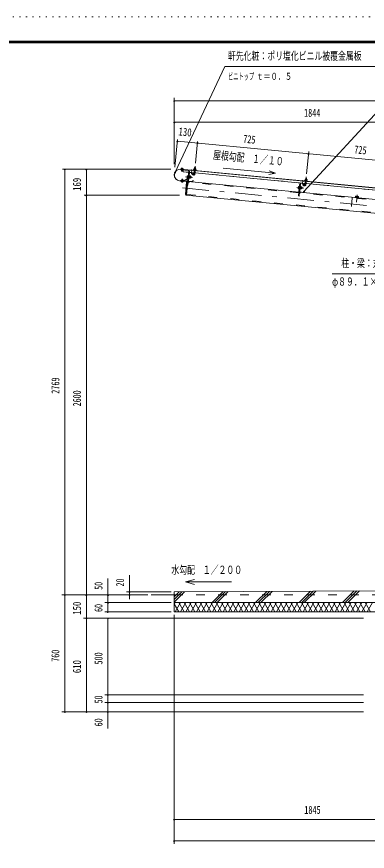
# Model space of a CAD drawing. Units: millimetres, scale not verified. Extents: x -31546 to 31551, y -14700 to 14700.
# Drawn here: x 10761 to 18733, y -4305 to 14700 of the extents above; entities that cross this region are included whole.
import ezdxf
from ezdxf.enums import TextEntityAlignment as Align

# ---------------------------------------------------------------- set-up
doc = ezdxf.new("R2010")
doc.units = ezdxf.units.MM
doc.header["$LTSCALE"] = 50
for name, pattern in [('USER2', [10, 4, -6]), ('USER3', [24, 12, -5, 2, -5]), ('USER4', [3, 0.5, -2.5])]:
    doc.linetypes.add(name, pattern=pattern)
for name, color, linetype, lineweight in [('0-6_2-02BOLD', 7, 'Continuous', 18), ('0-7_2-12HIDDEN', 3, 'USER2', 18), ('0-8_2-22CENTER', 3, 'USER3', 18), ('0-9_2-42THIN', 4, 'Continuous', 18), ('0-A_2-52DIM', 3, 'Continuous', 18), ('0-B_2-62HATCH', 2, 'Continuous', 18), ('0-C_F-F1PAPER', 5, 'Continuous', 18), ('0-D_F-E_J_ADD', 5, 'USER4', 18)]:
    doc.layers.add(name, color=color, linetype=linetype, lineweight=lineweight)
doc.styles.add('ＭＳ ゴシック', font='')
doc.styles.get('ＭＳ ゴシック').set_extended_font_data('MS Gothic')

msp = doc.modelspace()

# ---------------------------------------------------------------- linework, layer by layer
at = {"layer": '0-6_2-02BOLD'}
for p, q in [((19984.2, 10698.56), (14491.15, 11227.48)), ((14511, 11225.57), (14510.52, 11220.5)), ((14512.1, 11232.83), (14513.27, 11245.02)), ((14531.43, 11218.49), (14531.91, 11223.55)), ((14532.22, 11230.92), (14533.39, 11243.09)), ((14548.84, 11216.81), (14549.34, 11221.87)), ((14549.16, 11220.14), (19984.03, 10696.82)), ((14801.2, 11217.31), (14802.91, 11235.15)), ((14806.9, 11267.53), (14827.8, 11265.51)), ((14825.54, 11232.98), (14823.82, 11215.13)), ((14527.97, 11182.1), (14530.37, 11207.34)), ((14622.5, 10637.81), (14675.31, 11186.36)), ((14655.47, 11038.64), (14638.74, 11040.25)), ((14641.25, 11066.4), (14657.98, 11064.79)), ((14675.3, 11186.35), (14659.83, 11025.66)), ((14669.16, 11122.43), (14680.3, 11121.36)), ((14688.16, 11144.52), (14670.18, 10957.77)), ((14795.15, 11145.47), (14683.66, 11156.2)), ((14683.93, 11042.07), (14691.57, 11048.36)), ((14692.24, 11055.33), (14684.6, 11049.04)), ((14710.53, 11033.34), (14690.31, 11035.29)), ((14692.83, 11061.43), (14713.04, 11059.49)), ((14776.49, 11141.63), (14694.27, 11149.55)), ((14719.84, 11031.58), (14722.51, 11059.44)), ((14743.72, 11111.27), (14765.94, 11095.42)), ((14781.53, 11135.52), (14779.25, 11111.83)), ((14792.6, 11119.12), (14800.01, 11195.98)), ((14817.29, 11156.39), (14796.39, 11158.41)), ((14820.91, 11193.97), (14813.51, 11117.1)), ((17320.96, 10902.25), (14816.05, 11143.45)), ((17332.72, 11024.31), (17353.62, 11022.31)), ((14623.09, 10947.2), (14465.62, 10962.35)), ((14465.79, 10964.1), (14623.27, 10948.93)), ((14513.21, 10952.13), (14512.05, 10939.96)), ((14532.17, 10938.04), (14533.33, 10950.22)), ((14656.54, 11020.71), (14558.43, 10968.13)), ((14563.72, 10958.25), (14658.23, 11008.91)), ((14627.08, 10952.08), (14628.59, 10967.76)), ((14663.53, 10947.16), (17178.21, 10705.03)), ((14675.22, 10951.66), (14757.44, 10943.75)), ((17194.98, 10879.21), (17206.12, 10878.15)), ((17213.98, 10901.3), (17196, 10714.56)), ((17207.69, 10835.97), (17213.27, 10835.43)), ((17302.31, 10898.41), (17220.09, 10906.34)), ((17269.53, 10868.06), (17291.76, 10852.21)), ((17305.06, 10868.62), (17307.35, 10892.31)), ((17318.42, 10875.9), (17325.82, 10952.77)), ((17343.11, 10913.18), (17322.21, 10915.19)), ((17327.01, 10974.1), (17328.73, 10991.95)), ((17346.73, 10950.75), (17339.33, 10873.89)), ((19846.78, 10659.04), (17341.87, 10900.24)), ((17351.36, 10989.77), (17349.63, 10971.92)), ((17181.28, 10795.43), (17164.55, 10797.04)), ((17167.07, 10823.19), (17183.8, 10821.58)), ((17189.35, 10703.95), (19704.02, 10461.82)), ((17201.04, 10708.45), (17283.25, 10700.54)), ((17207.79, 10778.65), (17214.76, 10777.98)), ((17217.39, 10805.15), (17209.74, 10798.85)), ((17218.05, 10812.12), (17210.41, 10805.82)), ((17216.12, 10792.07), (17236.34, 10790.13)), ((17238.86, 10816.28), (17218.64, 10818.22)), ((17245.65, 10788.37), (17248.33, 10816.23)), ((18459.86, 10588.65), (18459.19, 10581.68)), ((18464.29, 10609.66), (18462.24, 10588.42)), ((18481.39, 10608.01), (18479.34, 10586.77)), ((18513.54, 10583.48), (18515.58, 10604.72)), ((14341.01, 1532.9), (13816.01, 1532.9))]:
    msp.add_line(p, q, dxfattribs=at)
for points in [[(14491.32, 11229.22), (14654.02, 11213.55), (14653.85, 11211.81)], [(14670.09, 11205.14), (14493.11, 11222.18), (14492.03, 11211.03), (14669.01, 11193.99)], [(14540.57, 11244.18), (14506.42, 11247.44), (14503.21, 11245.98), (14502.05, 11233.79)], [(14540.57, 11244.18), (14543.44, 11242.14), (14542.29, 11229.96)], [(14835.13, 11214.05), (14836.85, 11231.89), (14833.99, 11233.93), (14794.8, 11237.71), (14791.59, 11236.25), (14789.87, 11218.41)], [(14803.94, 11236.83), (14806.9, 11267.53), (14808.81, 11269.1), (14826.22, 11267.43), (14827.8, 11265.51), (14824.85, 11234.81)], [(14509.46, 11209.35), (14507.06, 11184.09), (14510.22, 11180.28), (14524.16, 11178.95), (14527.97, 11182.1), (14507.06, 11184.09)], [(14672.36, 11155.7), (14544.15, 11168.04), (14547.77, 11205.66)], [(14659.24, 11077.87), (14642.51, 11079.48), (14639.68, 11075.51), (14635.45, 11031.62), (14637.47, 11027.18), (14654.21, 11025.57)], [(14686.45, 11185.29), (14655.15, 10860.06), (14644, 10861.14)], [(14659.44, 11021.57), (14653.87, 11022.11), (14659.58, 11081.33), (14665.15, 11080.8)], [(14676.17, 11019.96), (14681.74, 11019.42), (14687.45, 11078.64), (14681.87, 11079.18)], [(14687.21, 11076.21), (14694.18, 11075.53), (14688.95, 11021.19), (14681.98, 11021.86)], [(14689.05, 11022.21), (14709.27, 11020.26), (14712.1, 11024.23), (14716.33, 11068.13), (14714.31, 11072.56), (14694.08, 11074.51)], [(14715.55, 11060.12), (14722.51, 11059.44), (14727.25, 11053.72), (14725.56, 11036.29), (14719.84, 11031.58), (14712.87, 11032.25)], [(14778.13, 11112.52), (14755.91, 11128.37), (14743.72, 11111.27)], [(14779.25, 11111.83), (14784.82, 11111.29), (14787.11, 11134.98)], [(17329.76, 10993.61), (17332.72, 11024.31), (17334.63, 11025.89), (17352.04, 11024.22), (17353.62, 11022.31), (17350.66, 10991.6)], [(14554.45, 10967.33), (14490.26, 10973.51), (14489.18, 10962.35), (14553.38, 10956.18)], [(14543.39, 10949.26), (14542.22, 10937.08), (14539, 10935.61), (14504.87, 10938.87), (14501.99, 10940.92), (14503.15, 10953.1)], [(14535.54, 10969.15), (14538.37, 10998.96), (14517.47, 11000.95), (14514.62, 10971.16)], [(14517.47, 11000.95), (14521.28, 11004.1), (14535.22, 11002.77), (14538.37, 10998.96)], [(14634.97, 10949.91), (14623.51, 10940.47), (14595.63, 10650.95), (14605.08, 10639.49)], [(19929.14, 10126.85), (14605.08, 10639.49), (14634.97, 10949.91), (14652.38, 10948.23)], [(14628.59, 10967.76), (14630.33, 10967.6), (14628.83, 10951.92)], [(14763.55, 10948.78), (14765.83, 10972.47), (14771.41, 10971.94), (14769.13, 10948.25)], [(17185.06, 10834.65), (17168.32, 10836.27), (17165.5, 10832.3), (17161.27, 10788.4), (17163.29, 10783.97), (17180.02, 10782.35)], [(17208.4, 10901.83), (17180.96, 10616.86), (17169.81, 10617.93), (17194.97, 10879.22)], [(17185.26, 10778.35), (17179.69, 10778.89), (17185.39, 10838.12), (17190.97, 10837.58)], [(17213.27, 10835.43), (17207.56, 10776.21), (17201.98, 10776.74)], [(17214.76, 10777.98), (17220, 10832.32), (17213.03, 10832.99)], [(17269.53, 10868.06), (17281.73, 10885.15), (17303.95, 10869.31)], [(17312.92, 10891.77), (17310.64, 10868.08), (17305.06, 10868.62)], [(17360.95, 10970.84), (17362.67, 10988.68), (17359.8, 10990.72), (17320.61, 10994.5), (17317.41, 10993.04), (17315.7, 10975.19)], [(17242.14, 10824.91), (17237.91, 10781.02), (17235.08, 10777.05), (17214.87, 10779)], [(17219.9, 10831.3), (17240.13, 10829.35), (17242.14, 10824.91)], [(17238.69, 10789.04), (17245.65, 10788.37), (17251.38, 10793.08)], [(17251.38, 10793.08), (17253.06, 10810.51), (17248.33, 10816.23), (17241.37, 10816.9)], [(17289.37, 10705.57), (17291.64, 10729.26), (17297.22, 10728.72), (17294.94, 10705.03)], [(18459.86, 10588.65), (18533.02, 10581.6), (18532.35, 10574.63)], [(18530.64, 10581.84), (18532.68, 10603.07), (18527.53, 10606.74), (18470.04, 10612.28), (18464.29, 10609.66)], [(20642.59, 1634.25), (14341.01, 1602.9), (14341.01, 1147.9), (19976.01, 1147.9)], [(19976.01, 1007.9), (19976.01, 1357.9), (14341.01, 1357.9)]]:
    msp.add_lwpolyline(points, dxfattribs=at)
for points in [[(14543.95, 11229.8), (14543.41, 11224.23), (14499.85, 11228.38), (14500.39, 11233.95)], [(14784.64, 11218.91), (14784.1, 11213.34), (14839.84, 11207.96), (14840.38, 11213.53)], [(14545.57, 10954.68), (14545.05, 10949.1), (14501.49, 10953.26), (14502.02, 10958.83)], [(17310.45, 10975.7), (17366.2, 10970.32), (17365.66, 10964.75), (17309.91, 10970.12)]]:
    msp.add_lwpolyline(points, close=True, dxfattribs=at)
for centre, radius, start, end in [((14478.47, 11095.78), 134.05, 84.49997, 264.49997), ((14478.47, 11095.78), 132.3, 84.49997, 264.49997), ((14507.64, 11239.18), 8.11, 46.00594, 84.55217), ((14520.67, 11216.16), 29.79, 64.72084, 104.38129), ((14537.8, 11236.3), 8.11, 84.55217, 123.0836), ((14786.91, 11206.03), 7, 84.4998, 264.4998), ((14796.45, 11227.44), 10.06, 50.11574, 110.11574), ((14810.78, 11198.38), 37.62, 66.91203, 102.08795), ((14830.4, 11224.17), 10.06, 58.88425, 118.88425), ((14645.7, 11032.98), 10.07, 133.77223, 174.49905), ((14674, 11050.06), 36.61, 153.47365, 195.52446), ((14649.47, 11072.21), 10.07, 174.49905, 215.22588), ((14668.34, 11187.02), 7, 354.49998, 84.49997), ((14668.34, 11187.02), 18.2, 354.49998, 84.49997), ((14693.73, 11143.98), 11.2, 84.4973, 174.4973), ((14693.73, 11143.98), 5.6, 84.4973, 174.4973), ((14702.3, 11027.53), 10.07, 354.49905, 35.22588), ((14677.77, 11049.69), 36.61, 333.47365, 15.52446), ((14706.08, 11066.76), 10.07, 313.77223, 354.49905), ((14783.46, 11119.99), 30.18, 234.5, 354.5), ((14775.96, 11136.05), 5.6, 354.5092, 84.50122), ((14775.96, 11136.05), 11.2, 354.50143, 84.50122), ((14783.46, 11119.99), 9.19, 234.5, 354.5), ((14835.69, 11201.33), 7, 264.50061, 84.50061), ((14507.63, 10946.75), 8.11, 264.55217, 303.0836), ((14524.77, 10966.89), 29.79, 244.72084, 284.38129), ((14537.79, 10943.87), 8.11, 226.00594, 264.55217), ((14555.12, 10974.3), 18.2, 264.49997, 298.1879), ((14555.12, 10974.3), 7, 264.49997, 298.18448), ((14623.6, 10952.42), 5.25, 264.49997, 354.49997), ((14623.6, 10952.42), 3.5, 264.49997, 354.49997), ((14653.56, 11026.27), 6.3, 298.20261, 313.75566), ((14675.75, 10957.23), 11.2, 174.4973, 264.48845), ((14675.75, 10957.23), 5.6, 174.4973, 264.48845), ((14757.97, 10949.32), 11.2, 264.49953, 354.50208), ((14757.97, 10949.32), 5.6, 264.49953, 354.5092), ((17219.55, 10900.77), 11.2, 84.4973, 174.4973), ((17219.55, 10900.77), 5.6, 84.4973, 174.4973), ((17309.28, 10876.78), 30.18, 234.5, 354.5), ((17301.77, 10892.84), 5.6, 354.5092, 84.50122), ((17301.77, 10892.84), 11.2, 354.50143, 84.50122), ((17309.28, 10876.78), 9.19, 234.5, 354.5), ((17312.73, 10962.82), 7, 84.4998, 264.4998), ((17322.27, 10984.23), 10.06, 50.11574, 110.11574), ((17336.61, 10955.17), 37.62, 66.91203, 102.08795), ((17356.21, 10980.96), 10.06, 58.88425, 118.88425), ((17361.5, 10958.12), 7, 264.50061, 84.50061), ((17171.51, 10789.77), 10.07, 133.77223, 174.49905), ((17199.82, 10806.84), 36.61, 153.47365, 195.52446), ((17175.29, 10829), 10.07, 174.49905, 215.22588), ((17201.57, 10714.02), 11.2, 174.4973, 264.48845), ((17201.57, 10714.02), 5.6, 174.4973, 264.48845), ((17203.58, 10806.48), 36.61, 333.47365, 15.52446), ((17228.13, 10784.32), 10.07, 354.49905, 35.22588), ((17231.9, 10823.55), 10.07, 313.77223, 354.49905), ((17283.79, 10706.11), 11.2, 264.49953, 354.50208), ((17283.79, 10706.11), 5.6, 264.49953, 354.5092), ((18471.87, 10598.8), 13.24, 44.06885, 84.5), ((18494.17, 10561.5), 48.23, 63.6357, 105.3643), ((18523.16, 10593.86), 13.24, 84.5, 124.92831)]:
    msp.add_arc(centre, radius, start, end, dxfattribs=at)
at = {"layer": '0-7_2-12HIDDEN'}
for p, q in [((14672.52, 11157.44), (14544.32, 11169.78)), ((14795.31, 11147.2), (14683.82, 11157.93)), ((17321.12, 10903.99), (14816.22, 11145.19)), ((17176.79, 10690.39), (14662.12, 10932.53)), ((19846.94, 10660.79), (17342.03, 10901.98)), ((14623.91, 10652.44), (19930.55, 10141.48)), ((19702.6, 10447.18), (17187.94, 10689.32)), ((18389.88, 10573.58), (18362.8, 10292.43)), ((14341.02, 1532.9), (28411.02, 1532.9))]:
    msp.add_line(p, q, dxfattribs=at)
at = {"layer": '0-8_2-22CENTER'}
for p, q in [((14516.77, 11175.79), (14524.92, 11260.43)), ((14733.7, 11128.17), (14742.62, 11220.84)), ((14820.43, 11298.43), (14803.06, 11118.11)), ((14602.73, 11056.92), (14761.24, 11041.64)), ((14772.04, 11103.97), (14738.55, 11127.84)), ((17328.87, 10874.89), (17346.24, 11055.22)), ((14528.67, 11007.27), (14520.52, 10922.63)), ((17259.52, 10884.96), (17268.44, 10977.63)), ((17264.37, 10884.63), (17297.85, 10860.76)), ((14532.92, 10803.08), (19944.09, 10282.06)), ((17287.06, 10798.43), (17128.54, 10813.71)), ((18502.14, 10644.36), (18485.7, 10473.64))]:
    msp.add_line(p, q, dxfattribs=at)
for centre in [(14783.46, 11119.99), (17309.28, 10876.78)]:
    msp.add_arc(centre, 19.69, 234.5, 354.5, dxfattribs=at)
at = {"layer": '0-9_2-42THIN'}
for p, q in [((14513.8, 11225.3), (14513.32, 11220.23)), ((14528.65, 11218.76), (14529.14, 11223.82)), ((14808.81, 11269.1), (14805.68, 11236.66)), ((14823.11, 11234.98), (14826.23, 11267.43)), ((14512.26, 11209.08), (14509.59, 11181.04)), ((14524.91, 11179.58), (14527.58, 11207.61)), ((14713.2, 11035.74), (14723.66, 11034.73)), ((14725.67, 11055.63), (14715.21, 11056.64)), ((14798.13, 11158.23), (14795.76, 11151.9)), ((14801.75, 11195.81), (14798.13, 11158.23)), ((17334.63, 11025.89), (17331.5, 10993.45)), ((17348.92, 10991.77), (17352.04, 11024.21)), ((14517.42, 10970.9), (14520.52, 11003.48)), ((14535.85, 11002.01), (14532.74, 10969.42)), ((17239.02, 10792.52), (17249.47, 10791.51)), ((17251.48, 10812.41), (17241.03, 10813.42))]:
    msp.add_line(p, q, dxfattribs=at)
for points in [[(14816.67, 11149.89), (14815.55, 11156.56), (14819.17, 11194.14)], [(17321.58, 10908.69), (17323.95, 10915.02), (17327.57, 10952.6)], [(17344.98, 10950.92), (17341.37, 10913.35), (17342.48, 10906.68)]]:
    msp.add_lwpolyline(points, dxfattribs=at)
at = {"layer": '0-A_2-52DIM'}
for p, q in [((19906.01, 13565.9), (17293.09, 10718.92)), ((14358.52, 12785.45), (14330.52, 12785.45)), ((14344.52, 12855.45), (14344.52, 11345.24)), ((28407.5, 12785.45), (14344.52, 12785.45)), ((14358.52, 12295.45), (14330.52, 12295.45)), ((14344.52, 12295.45), (28407.5, 12295.45)), ((14357.33, 11272.78), (14417.84, 11901.27)), ((14428.63, 11867.92), (14400.63, 11867.92)), ((14414.63, 11867.92), (19922.65, 11337.56)), ((14827.13, 11368.11), (14874.23, 11857.32)), ((14885.02, 11823.97), (14857.02, 11823.97)), ((17352.94, 11124.9), (17401.87, 11633.02)), ((17410.84, 11580.76), (17382.84, 11580.76)), ((11803.52, 11224.4), (14267.64, 11224.4)), ((11870.02, 11224.4), (11842.02, 11224.4)), ((11856.01, -1127.1), (11856.02, 11224.4)), ((12360.02, 11224.4), (12332.02, 11224.4)), ((12346.02, 11224.4), (12346.01, -1127.1)), ((14375.25, 11158.64), (14347.25, 11158.64)), ((16648.56, 11135.89), (16493.22, 11109.89)), ((17307.09, 10718.92), (17279.09, 10718.92)), ((14463.37, 10632.9), (12293.52, 10632.9)), ((12360.02, 10632.9), (12332.02, 10632.9)), ((12836.01, 1147.9), (12836.01, 1910.9)), ((13326.01, 1980.9), (13326.01, 1438.97)), ((14598.04, 1827.81), (14800.88, 1773.46)), ((13746.02, 1532.9), (11786.02, 1532.9)), ((11870.02, 1532.9), (11842.02, 1532.9)), ((12360.02, 1532.9), (12332.02, 1532.9)), ((12850.01, 1532.9), (12822.01, 1532.9)), ((13256.01, 1602.9), (14271.01, 1602.9)), ((13340.01, 1602.9), (13312.01, 1602.9)), ((13340.01, 1532.9), (13312.01, 1532.9)), ((12766.01, 1357.9), (14271.01, 1357.9)), ((12850.01, 1357.9), (12822.01, 1357.9)), ((14271.01, 1147.9), (12766.01, 1147.9)), ((12850.01, 1147.9), (12822.01, 1147.9)), ((12276.01, 1007.9), (18646.01, 1007.9)), ((12360.01, 1007.91), (12332.01, 1007.91)), ((12850.01, 1007.9), (12822.01, 1007.9)), ((12836.01, -1505.1), (12836.01, 1007.9)), ((14341.01, -4137.1), (14341.01, 1077.9)), ((18646.01, -742.1), (12766.01, -742.1)), ((12850.01, -742.1), (12822.01, -742.1)), ((12766.01, -917.1), (18646.01, -917.1)), ((12850.01, -917.1), (12822.01, -917.1)), ((18646.01, -1127.1), (11786.01, -1127.1)), ((11870.01, -1127.1), (11842.01, -1127.1)), ((12360.01, -1127.1), (12332.01, -1127.1)), ((12850.01, -1127.1), (12822.01, -1127.1)), ((14355.01, -3577.1), (14327.01, -3577.1)), ((28411.01, -3577.1), (14341.01, -3577.1)), ((14355.01, -4067.1), (14327.01, -4067.1)), ((28411.01, -4067.1), (14341.01, -4067.1))]:
    msp.add_line(p, q, dxfattribs=at)
for points in [[(14361.25, 11158.64), (15496.01, 13565.9), (19136.01, 13565.9)], [(16501.04, 11191.05), (16648.56, 11135.89), (15459.15, 11250.42)], [(17931.12, 8845.48), (19891.11, 8845.48), (20678.07, 8167.82)], [(14800.88, 1882.16), (14598.04, 1827.81), (15648.04, 1827.81)]]:
    msp.add_lwpolyline(points, dxfattribs=at)
for centre in [(14344.52, 12785.45), (14344.52, 12295.45), (14414.63, 11867.92), (14871.02, 11823.97), (17396.84, 11580.76), (11856.02, 11224.4), (12346.02, 11224.4), (14361.25, 11158.64), (17293.09, 10718.92), (12346.02, 10632.9), (11856.02, 1532.9), (12346.02, 1532.9), (12836.01, 1532.9), (13326.01, 1602.9), (13326.01, 1532.9), (12836.01, 1357.9), (12836.01, 1147.9), (12346.01, 1007.91), (12836.01, 1007.9), (12836.01, -742.1), (12836.01, -917.1), (11856.01, -1127.1), (12346.01, -1127.1), (12836.01, -1127.1), (14341.01, -3577.1), (14341.01, -4067.1)]:
    msp.add_arc(centre, 14, 180, 0, dxfattribs=at)
at = {"layer": '0-B_2-62HATCH'}
for p, q in [((14341.01, 1368.15), (14576.94, 1604.08)), ((14517.24, 1603.78), (14341.01, 1427.54)), ((14341.01, 1486.94), (14457.55, 1603.48)), ((15201.92, 1357.9), (15452.44, 1608.43)), ((15512.15, 1608.73), (15261.31, 1357.9)), ((15320.71, 1357.9), (15571.84, 1609.03)), ((16191.87, 1357.9), (16447.35, 1613.38)), ((16507.04, 1613.68), (16251.27, 1357.9)), ((16310.67, 1357.9), (16566.74, 1613.98)), ((17181.83, 1357.9), (17442.25, 1618.33)), ((17501.94, 1618.63), (17241.22, 1357.9)), ((17300.62, 1357.9), (17561.64, 1618.93)), ((18437.14, 1623.28), (18171.77, 1357.9)), ((18231.17, 1357.9), (18496.84, 1623.58)), ((18290.56, 1357.9), (18556.54, 1623.88)), ((14341.01, 1317.94), (14364.08, 1357.9)), ((14485.32, 1357.9), (14364.07, 1147.9)), ((14566.15, 1147.9), (14444.91, 1357.9)), ((14606.57, 1357.9), (14485.32, 1147.9)), ((14566.15, 1357.9), (14687.4, 1147.9)), ((14727.81, 1357.9), (14606.57, 1147.9)), ((14808.64, 1147.9), (14687.4, 1357.9)), ((14727.81, 1147.9), (14849.06, 1357.9)), ((14808.64, 1357.9), (14929.88, 1147.9)), ((14970.29, 1357.9), (14849.06, 1147.9)), ((15051.12, 1147.9), (14929.88, 1357.9)), ((14970.29, 1147.9), (15091.54, 1357.9)), ((15051.12, 1357.9), (15172.37, 1147.9)), ((15212.78, 1357.9), (15091.54, 1147.9)), ((15293.62, 1147.9), (15172.37, 1357.9)), ((15212.78, 1147.9), (15334.03, 1357.9)), ((15293.61, 1357.9), (15414.86, 1147.9)), ((15455.27, 1357.9), (15334.03, 1147.9)), ((15536.1, 1147.9), (15414.86, 1357.9)), ((15455.28, 1147.9), (15576.51, 1357.9)), ((15536.1, 1357.9), (15657.34, 1147.9)), ((15697.76, 1357.9), (15576.51, 1147.9)), ((15778.59, 1147.9), (15657.34, 1357.9)), ((15697.76, 1147.9), (15819, 1357.9)), ((15778.59, 1357.9), (15899.83, 1147.9)), ((15940.25, 1357.9), (15819, 1147.9)), ((16021.08, 1147.9), (15899.83, 1357.9)), ((15940.25, 1147.9), (16061.49, 1357.9)), ((16021.08, 1357.9), (16142.33, 1147.9)), ((16182.74, 1357.9), (16061.49, 1147.9)), ((16263.57, 1147.9), (16142.33, 1357.9)), ((16182.74, 1147.9), (16303.98, 1357.9)), ((16263.57, 1357.9), (16384.81, 1147.9)), ((16425.23, 1357.9), (16303.98, 1147.9)), ((16506.05, 1147.9), (16384.81, 1357.9)), ((16425.23, 1147.9), (16546.47, 1357.9)), ((16506.05, 1357.9), (16627.3, 1147.9)), ((16667.71, 1357.9), (16546.46, 1147.9)), ((16748.54, 1147.9), (16627.3, 1357.9)), ((16667.71, 1147.9), (16788.96, 1357.9)), ((16748.54, 1357.9), (16869.79, 1147.9)), ((16910.19, 1357.9), (16788.96, 1147.9)), ((16991.03, 1147.9), (16869.79, 1357.9)), ((16910.19, 1147.9), (17031.44, 1357.9)), ((16991.03, 1357.9), (17112.27, 1147.9)), ((17152.69, 1357.9), (17031.44, 1147.9)), ((17233.51, 1147.9), (17112.27, 1357.9)), ((17152.69, 1147.9), (17273.93, 1357.9)), ((17233.51, 1357.9), (17354.76, 1147.9)), ((17395.17, 1357.9), (17273.93, 1147.9)), ((17476.01, 1147.9), (17354.76, 1357.9)), ((17395.17, 1147.9), (17516.42, 1357.9)), ((17476.01, 1357.9), (17597.25, 1147.9)), ((17637.66, 1357.9), (17516.42, 1147.9)), ((17718.5, 1147.9), (17597.25, 1357.9)), ((17637.65, 1147.9), (17758.9, 1357.9)), ((17718.5, 1357.9), (17839.73, 1147.9)), ((17880.15, 1357.9), (17758.9, 1147.9)), ((17960.98, 1147.9), (17839.73, 1357.9)), ((17880.15, 1147.9), (18001.39, 1357.9)), ((17960.98, 1357.9), (18082.22, 1147.9)), ((18122.64, 1357.9), (18001.39, 1147.9)), ((18203.46, 1147.9), (18082.22, 1357.9)), ((18122.64, 1147.9), (18243.87, 1357.9)), ((18203.46, 1357.9), (18324.71, 1147.9)), ((18365.12, 1357.9), (18243.87, 1147.9)), ((18445.95, 1147.9), (18324.71, 1357.9)), ((18365.12, 1147.9), (18486.36, 1357.9)), ((18445.95, 1357.9), (18567.19, 1147.9)), ((18607.61, 1357.9), (18486.36, 1147.9)), ((18688.44, 1147.9), (18567.2, 1357.9)), ((18607.61, 1147.9), (18728.86, 1357.9)), ((18688.44, 1357.9), (18809.69, 1147.9)), ((18850.1, 1357.9), (18728.86, 1147.9)), ((14444.91, 1147.9), (14341.01, 1327.86))]:
    msp.add_line(p, q, dxfattribs=at)
at = {"layer": '0-C_F-F1PAPER'}
for points in [[(30851.13, -14000), (-9328.87, -14000), (-9328.87, 14140), (30851.13, 14140)], [(30847.63, -13996.5), (30847.63, 14136.5), (-9325.37, 14136.5), (-9325.37, -13996.5)], [(30844.13, -13993), (30844.13, 14133), (-9321.87, 14133), (-9321.87, -13993)], [(30840.63, -13989.5), (-9318.37, -13989.5), (-9318.37, 14129.5), (30840.63, 14129.5)], [(30837.13, -13986), (30837.13, 14126), (-9314.87, 14126), (-9314.87, -13986)], [(30833.63, -13982.5), (-9311.37, -13982.5), (-9311.37, 14122.5), (30833.63, 14122.5)], [(30830.13, -13979), (30830.13, 14119), (-9307.87, 14119), (-9307.87, -13979)], [(30826.63, -13975.5), (-9304.37, -13975.5), (-9304.37, 14115.5), (30826.63, 14115.5)], [(30823.13, -13972), (-9300.87, -13972), (-9300.87, 14112), (30823.13, 14112)], [(30819.63, -13968.5), (-9297.37, -13968.5), (-9297.37, 14108.5), (30819.63, 14108.5)], [(30816.13, -13965), (30816.13, 14105), (-9293.87, 14105), (-9293.87, -13965)]]:
    msp.add_lwpolyline(points, close=True, dxfattribs=at)
at = {"layer": '0-D_F-E_J_ADD'}
msp.add_lwpolyline([(31551.13, -14700), (-10028.87, -14700), (-10028.87, 14700), (31551.13, 14700)], close=True, dxfattribs=at)

# ---------------------------------------------------------------- texts
at = {"layer": '0-A_2-52DIM', "color": 7, "style": 'ＭＳ ゴシック'}
for s, height, width, p in [('軒先化粧：ポリ塩化ビニル被覆金属板', 182.3, 0.7, (15566.02, 13660.78)), ('ビニトップ ', 155, 0.55, (15566.02, 13215.9)), ('ｔ＝０．５', 155, 0.75, (16209, 13215.9)), ('1844', 182.3, 0.75, (17294.94, 12365.45)), ('柱・梁：丸パイプ', 182.3, 0.7, (18141.12, 8940.36)), ('φ８９．１×４．２', 182.3, 0.7, (17931.12, 8520.35)), ('水勾配\u3000１／２００', 182.3, 0.7, (14278.19, 1957.68)), ('1845', 182.3, 0.75, (17300.64, -3507.1))]:
    msp.add_text(s, height=height, dxfattribs=dict(at, width=width)).set_placement(p, align=Align.BOTTOM_LEFT)
for s, rotation, width, p in [('130', 354.5, 0.8, (14428.14, 11944.35)), ('725', 354.5, 0.65, (15899.8, 11777.65)), ('屋根勾配\u3000１／１０', 354.5, 0.7, (15214.81, 11409.87)), ('725', 354.501, 0.65, (18425.61, 11534.44)), ('169', 90, 0.8, (12276.02, 10733.95)), ('2769', 90, 0.65, (11786.02, 6113.72)), ('2600', 90, 0.7, (12276.02, 5827.05)), ('50', 90, 0.7, (12766.01, 1649.5)), ('20', 90, 0.7, (13256.01, 1725.65)), ('150', 90, 0.8, (12276.01, 1082.12)), ('60', 90, 0.7, (12766.01, 1144.94)), ('760', 90, 0.7, (11786.02, 11.97)), ('500', 90, 0.75, (12766.01, -52.52)), ('610', 90, 0.8, (12276.01, -248.42)), ('50', 90, 0.7, (12766.01, -937)), ('60', 90, 0.7, (12766.01, -1459.06))]:
    msp.add_text(s, height=182.3, rotation=rotation, dxfattribs=dict(at, width=width)).set_placement(p, align=Align.BOTTOM_LEFT)

doc.saveas('drawing.dxf')
